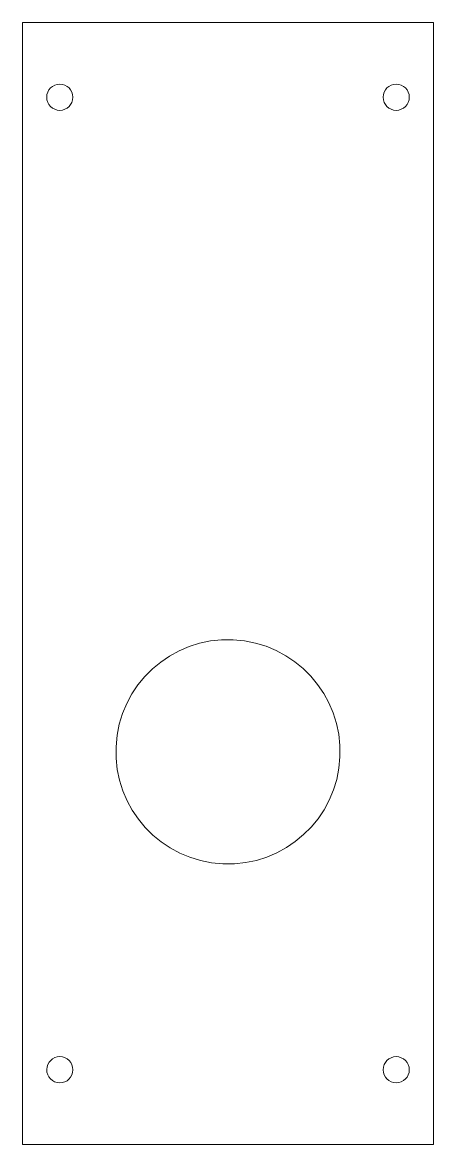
# Model space of a CAD drawing. Header units: millimetres. Extents: x 0 to 55, y 0 to 150.
import ezdxf

# ---------------------------------------------------------------- set-up
doc = ezdxf.new("R2010")
doc.units = ezdxf.units.MM
doc.header["$MEASUREMENT"] = 0
doc.layers.add('_레이어 2', color=7, linetype='Continuous', lineweight=0)

# ---------------------------------------------------------------- blocks, each defined once
blk = doc.blocks.new('Block_1')
at = {"layer": '_레이어 2', "color": 250, "lineweight": 18, "true_color": 0x231815}
blk.add_lwpolyline([(0.09, 150.09), (55.09, 150.09), (55.09, 0.09), (0.09, 0.09)], close=True, dxfattribs=at)
for centre in [(5.09, 140.09), (50.09, 140.09), (50.09, 10.09)]:
    blk.add_circle(centre, 1.75, dxfattribs=at)
for centre, major_axis, ratio in [((27.59, 52.59), (-14.98, 0.68), 1), ((5.09, 10.09), (-1.75, 0.02), 0.999998)]:
    blk.add_ellipse(centre, major_axis=major_axis, ratio=ratio, dxfattribs=at)
blk = doc.blocks.new('Block_0')
at = {"layer": '_레이어 2'}
blk.add_blockref('Block_1', (0, 0), dxfattribs=at)

msp = doc.modelspace()

# ---------------------------------------------------------------- block references
at = {"layer": '_레이어 2'}
msp.add_blockref('Block_0', (0, 0), dxfattribs=at)

doc.saveas('drawing.dxf')
